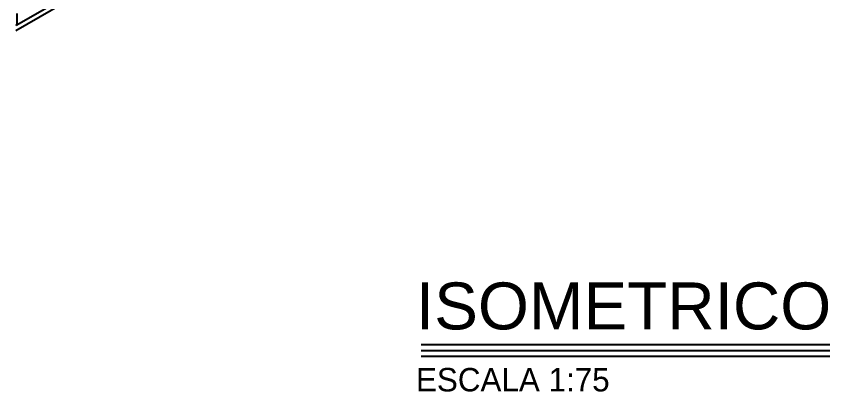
# Model space of a CAD drawing. Header units: millimetres. Extents: x 19458 to 19801, y 4351 to 4752.
# Drawn here: x 19605.78 to 19610.98, y 4518.58 to 4520.98 of the extents above; entities that cross this region are included whole.
import ezdxf
from ezdxf.enums import TextEntityAlignment as Align

# ---------------------------------------------------------------- set-up
doc = ezdxf.new("R2010")
doc.units = ezdxf.units.MM
doc.layers.add('TEXTOS TITULOS @ 0.75', color=3, linetype='Continuous')
doc.styles.add('NOTAS', font='GOTHIC.TTF')
doc.styles.add('SMCtitulos', font='sanss___.ttf')

# ---------------------------------------------------------------- blocks, each defined once
blk = doc.blocks.new('ISO GENERAL')
at = {"color": 250}
for p, q in [((-0.0607, -1.7224), (1.1672, -1.0135)), ((-0.0533, -1.6871), (0.1667, -1.5601)), ((-0.0533, -1.6137), (-0.0533, -1.6871)), ((-0.0607, -1.6914), (-0.0533, -1.6871))]:
    blk.add_line(p, q, dxfattribs=at)
blk = doc.blocks.new('*U46')
at = {"color": 2}
blk.add_line((0.0001, 0.052), (3.4827, 0.052), dxfattribs=at)
at = {"color": 250}
blk.add_line((0.0001, 0), (3.4827, 0), dxfattribs=at)
at = {"color": 7}
blk.add_line((0.0001, -0.0469), (3.4827, -0.0469), dxfattribs=at)
at = {"color": 0, "linetype": 'ByBlock', "lineweight": -2, "style": 'NOTAS'}
for tag, p in [('1TITLE', (0.027, 1.0142)), ('2TITLE', (-0.0431, 0.1812))]:
    blk.add_attdef(tag, p, '', height=0.3, dxfattribs=at)
blk.add_attdef('SCALE', text='', height=0.18, dxfattribs=at).set_placement((-0.0431, -0.1475), align=Align.TOP_LEFT)

msp = doc.modelspace()

# ---------------------------------------------------------------- block references
at = {"color": 2}
msp.add_blockref('ISO GENERAL', (19605.8409, 4522.6118), dxfattribs=at)
at = {"layer": 'TEXTOS TITULOS @ 0.75'}
ref = msp.add_blockref('*U46', (19608.3706, 4518.8422), dxfattribs=dict(at, xscale=0.7500001875000468, yscale=0.7500001875000468, zscale=0.7500001875000468))
ref.add_attrib('2TITLE', 'ISOMETRICO', (19608.3383, 4518.9781), dxfattribs={"layer": '0', "color": 0, "linetype": 'ByBlock', "lineweight": -2, "height": 0.3, "style": 'SMCtitulos'})
ref.add_attrib('SCALE', 'ESCALA 1:75', dxfattribs={"layer": '0', "color": 0, "linetype": 'ByBlock', "lineweight": -2, "height": 0.15, "style": 'NOTAS'}).set_placement((19608.3383, 4518.7315), align=Align.TOP_LEFT)

doc.saveas('drawing.dxf')
